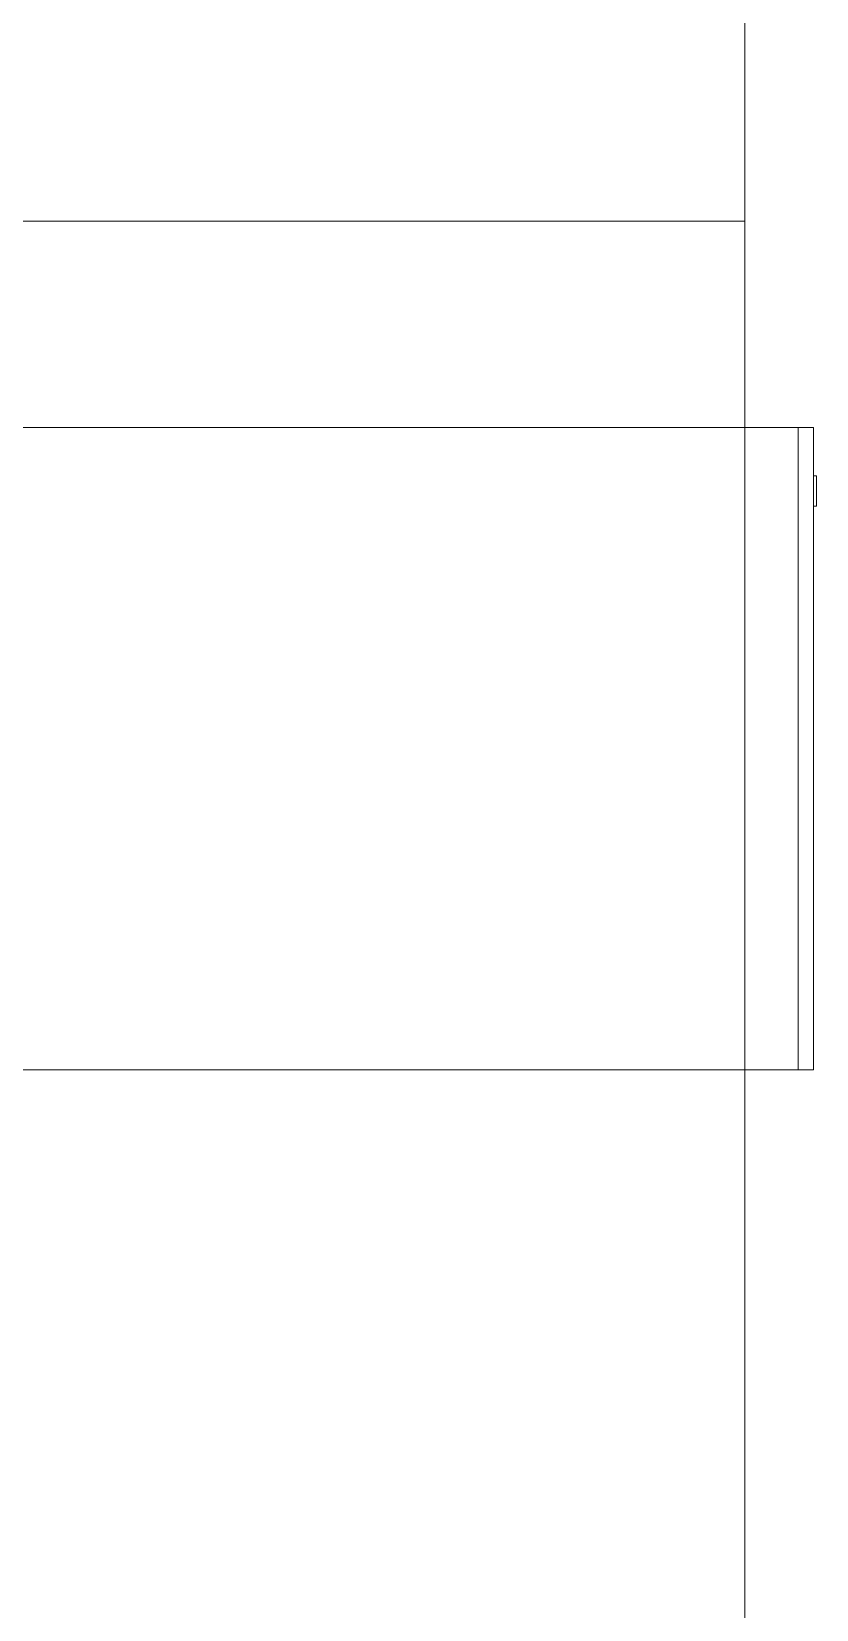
# Model space of a CAD drawing. Header units: millimetres. Extents: x 155927 to 326028, y -36033 to 97293.
# Drawn here: x 165427 to 165940, y 17735 to 18767 of the extents above; entities that cross this region are included whole.
import ezdxf

# ---------------------------------------------------------------- set-up
doc = ezdxf.new("R2010")
doc.units = ezdxf.units.MM
doc.header["$MEASUREMENT"] = 0
doc.layers.add('I-FURN', color=8, linetype='CONTINUOUS', lineweight=9)

msp = doc.modelspace()

# ---------------------------------------------------------------- linework, layer by layer
at = {"layer": 'I-FURN'}
for p, q in [((165892.8, 18642.9), (165892.8, 20642.9)), ((165892.8, 20642.9), (165892.8, 18642.9)), ((165092.8, 18642.9), (165892.8, 18642.9)), ((165892.8, 18642.9), (165092.8, 18642.9)), ((165892.8, 18642.9), (165092.8, 18642.9)), ((165092.8, 18642.9), (165892.8, 18642.9)), ((165892.8, 16642.9), (165892.8, 18642.9)), ((165892.8, 18642.9), (165892.8, 16642.9)), ((165892.8, 18508), (165372.7, 18508)), ((165927.7, 18508), (165892.8, 18508)), ((165927.7, 18508), (165927.7, 18088)), ((165937.7, 18508), (165927.7, 18508)), ((165927.7, 18088), (165927.7, 18508)), ((165937.7, 18088), (165937.7, 18508)), ((165939.7, 18476.4), (165937.7, 18476.4)), ((165939.7, 18456.4), (165939.7, 18476.4)), ((165939.7, 18476.4), (165939.7, 18456.4)), ((165937.7, 18456.4), (165939.7, 18456.4)), ((165372.7, 18088), (165892.8, 18088)), ((165892.8, 18088), (165927.7, 18088)), ((165927.7, 18088), (165937.7, 18088))]:
    msp.add_line(p, q, dxfattribs=at)

doc.saveas('drawing.dxf')
